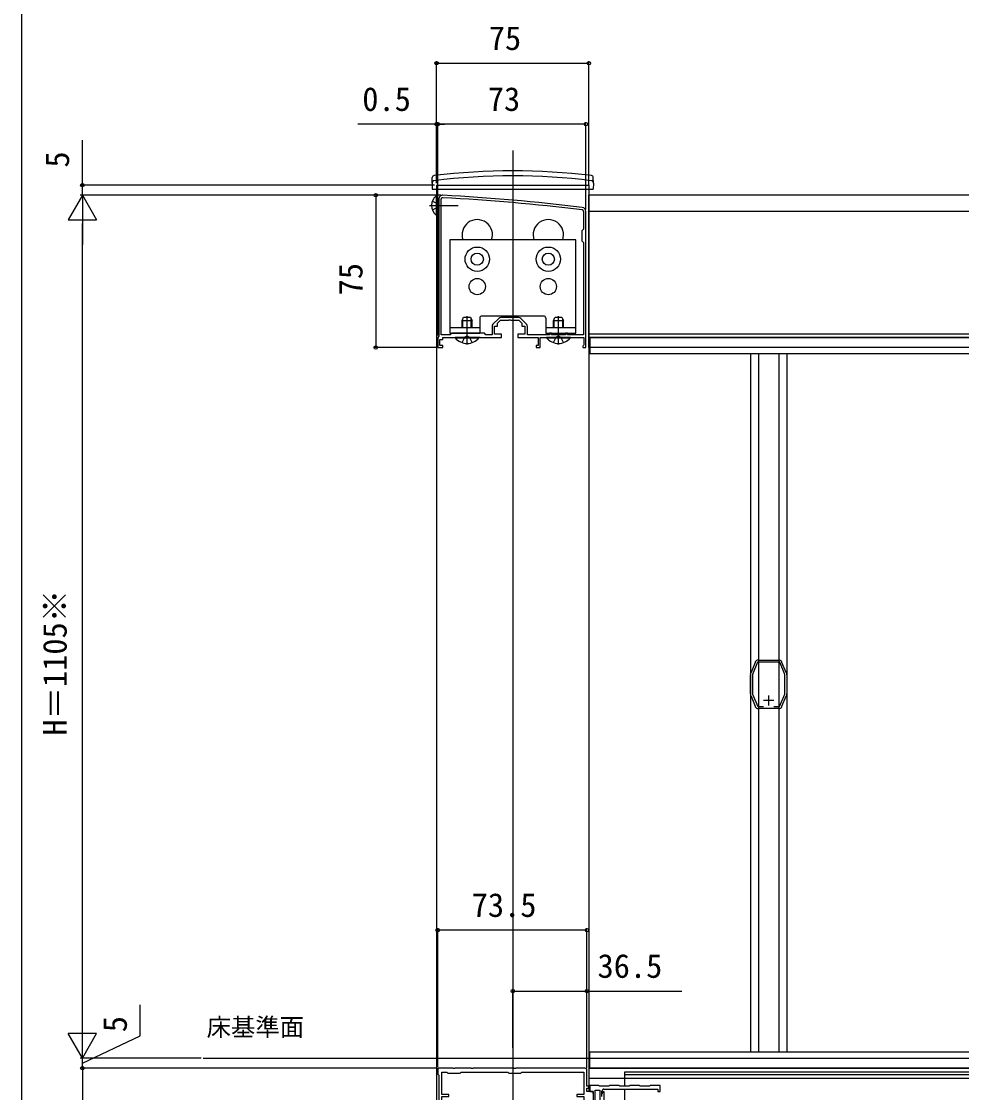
# Model space of a CAD drawing. Units: millimetres, scale not verified. Extents: x -700 to 700, y -1044 to 1038.
# Drawn here: x -700 to -237, y -523 to 5 of the extents above; entities that cross this region are included whole.
import ezdxf
from ezdxf.enums import TextEntityAlignment as Align

# ---------------------------------------------------------------- set-up
doc = ezdxf.new("R2010")
doc.units = ezdxf.units.MM
doc.header["$LTSCALE"] = 6
for name, color, linetype in [('0-1_USER1', 3, 'Continuous'), ('0-2_YKK_11', 7, 'Continuous'), ('0-3_YKK_11E', 7, 'Continuous'), ('0-4_YKK_12', 2, 'Continuous'), ('0-5_YKK_13', 4, 'Continuous'), ('0-6_YKK_D', 6, 'Continuous'), ('0-7_YKK_ZWAK', 7, 'Continuous')]:
    doc.layers.add(name, color=color, linetype=linetype)
doc.styles.add('ＭＳ ゴシック', font='')
doc.styles.get('ＭＳ ゴシック').set_extended_font_data('MS Gothic')

msp = doc.modelspace()

# ---------------------------------------------------------------- linework, layer by layer
at = {"layer": '0-2_YKK_11'}
for p, q in [((-493.3, -149.5), (-493.3, -82.7)), ((-464.936, -141.439), (-467.761, -144.264)), ((-455.124, -141), (-463.876, -141)), ((-451.239, -144.264), (-454.064, -141.439))]:
    msp.add_line(p, q, dxfattribs=at)
for points in [[(-494.5, -82.7), (-494.5, -150.2), (-495, -150.7), (-495, -155.7), (-492.5, -155.7), (-492.5, -154.7), (-494, -154.7), (-494, -151.7), (-492.5, -151.7), (-492.5, -150.7), (-485.958, -150.7), (-485.775, -150.58), (-485.225, -150.58), (-485.042, -150.7), (-480.958, -150.7), (-480.775, -150.58), (-480.225, -150.58), (-480.042, -150.7), (-474.958, -150.7), (-474.775, -150.58), (-474.225, -150.58), (-474.042, -150.7), (-463.5, -150.7), (-463.5, -149.2), (-467, -149.2), (-467, -145.2), (-465.5, -145.2), (-465.5, -143.7), (-464, -142.2), (-459.958, -142.2), (-459.775, -142.08), (-459.225, -142.08), (-459.042, -142.2), (-455, -142.2), (-453.5, -143.7), (-453.5, -145.2), (-452, -145.2), (-452, -149.2), (-455.5, -149.2), (-455.5, -150.7)], [(-455.5, -150.7), (-445.5, -150.7), (-445.5, -154.7), (-446.5, -154.7), (-446.5, -155.7), (-444.5, -155.7), (-444.5, -150.7), (-435.958, -150.7), (-435.775, -150.58), (-435.225, -150.58), (-435.042, -150.7), (-423, -150.7), (-423, -154.408), (-423.25, -154.704), (-423.5, -155), (-423.5, -155.7), (-422, -155.7), (-422, -88.7)], [(-423.2, -88.7), (-423.2, -97.4), (-424, -98.2), (-424, -103.2), (-423.2, -104), (-423.2, -149.5), (-431.1, -149.5), (-431.1, -148.7), (-432, -148.7), (-432, -149.5), (-439, -149.5), (-439, -148.7), (-439.9, -148.7), (-439.9, -149.5), (-450.8, -149.5), (-450.8, -145.324)], [(-468.2, -145.324), (-468.2, -149.5), (-471.2, -149.5), (-472, -148.7), (-488, -148.7), (-488.8, -149.5), (-493.3, -149.5)], [(-422.5, -510.7), (-456.542, -510.7), (-456.725, -510.82), (-457.275, -510.82), (-457.458, -510.7), (-477.542, -510.7), (-477.725, -510.82), (-478.275, -510.82), (-478.458, -510.7), (-486.542, -510.7), (-486.725, -510.82), (-487.275, -510.82), (-487.458, -510.7), (-495, -510.7), (-495, -513.7), (-494.5, -514.2)], [(-418.5, -523.2), (-418.5, -522.2), (-421.5, -522.2), (-421.5, -520.5), (-420.5, -520.5), (-420.5, -519.5), (-421.5, -519.5), (-421.5, -511.7)], [(-494.5, -514.2), (-494.5, -655.7), (-489.5, -655.7), (-489.5, -653.7), (-492.5, -653.7), (-492.5, -563.2), (-421.5, -563.2), (-421.5, -558.7)], [(-413.1, -521), (-386.5, -521), (-386.5, -522.2), (-385.5, -522.2), (-385.5, -519.2), (-390.35, -519.2), (-390.65, -519.5), (-395.35, -519.5), (-395.65, -519.2), (-400.35, -519.2), (-400.65, -519.5), (-405.35, -519.5), (-405.65, -519.2), (-410.35, -519.2), (-410.65, -519.5), (-415.35, -519.5), (-415.65, -519.2), (-420, -519.2), (-420, -522.2), (-418.5, -522.2), (-418.5, -527.624)], [(-417.5, -528.1), (-417.5, -521.5), (-415.1, -521.5), (-415.1, -528.2)], [(-413, -529.4), (-413, -522.27), (-413.445, -522.151), (-414.2, -523.459)], [(-414.1, -524.7), (-414.1, -522)]]:
    msp.add_lwpolyline(points, dxfattribs=at)
msp.add_lwpolyline([(-423, -561.7), (-493, -561.7), (-493, -524.7), (-489.5, -524.7), (-489.5, -523.7), (-493, -523.7), (-493, -512.7), (-490.5, -512.7), (-490, -513.2), (-484, -513.2), (-483.5, -512.7), (-460.5, -512.7), (-460, -513.2), (-454, -513.2), (-453.5, -512.7), (-423, -512.7), (-423, -523.7), (-426.5, -523.7), (-426.5, -524.7), (-423, -524.7)], close=True, dxfattribs=at)
for centre, radius, start, end in [((-492.5, -82.7), 2, 86.9684, 180.00001), ((-492.5, -82.7), 0.8, 86.96839, 180.00001), ((-545.281, -1079.299), 998.796, 83.01993, 86.96841), ((-545.281, -1079.299), 999.996, 83.01993, 86.96841), ((-424, -88.7), 0.8, 0.00001, 83.01993), ((-424, -88.7), 2, 0.00001, 83.01993), ((-463.876, -142.5), 1.5, 90.00002, 135.00001), ((-455.124, -142.5), 1.5, 44.99999, 89.99998), ((-466.7, -145.324), 1.5, 134.99999, 179.99998), ((-452.3, -145.324), 1.5, 0.00002, 45.00001), ((-422.5, -511.7), 1, 0.00001, 89.99999), ((-413.1, -522), 1, 90.00001, 179.99999)]:
    msp.add_arc(centre, radius, start, end, dxfattribs=at)
at = {"layer": '0-3_YKK_11E'}
for p, q in [((-332, -327.1), (-332, -332.1)), ((-329.5, -329.6), (-334.5, -329.6))]:
    msp.add_line(p, q, dxfattribs=at)
for points in [[(-340.883, -316.301), (-340.683, -315.824), (-340.585, -315.721), (-340.488, -315.619), (-338.409, -310.675), (-338.403, -310.538), (-338.388, -310.383)], [(-329.41, -332.6), (-326.598, -332.6), (-324, -326.418), (-324, -316.782), (-326.556, -310.7), (-337.444, -310.7), (-340, -316.781), (-340, -326.418), (-337.402, -332.6), (-334.59, -332.6)], [(-337.22, -309.608), (-337.072, -309.653), (-336.943, -309.7)], [(-336.943, -309.7), (-327.057, -309.7), (-326.929, -309.653), (-326.78, -309.608)], [(-325.613, -310.383), (-325.597, -310.538), (-325.591, -310.675), (-323.512, -315.619), (-323.415, -315.721), (-323.317, -315.824), (-323.117, -316.301)], [(-341, -326.318), (-341, -325.8), (-340.95, -325.668), (-340.9, -325.535), (-340.9, -317.665), (-340.95, -317.532), (-341, -317.4), (-341, -316.882)], [(-323, -316.882), (-323, -317.4), (-323.05, -317.532), (-323.1, -317.665), (-323.1, -325.535), (-323.05, -325.668), (-323, -325.8), (-323, -326.318)], [(-338.388, -332.817), (-338.403, -332.662), (-338.409, -332.525), (-340.488, -327.581), (-340.585, -327.479), (-340.683, -327.376), (-340.883, -326.899)], [(-323.117, -326.899), (-323.317, -327.376), (-323.415, -327.479), (-323.512, -327.581), (-325.591, -332.525), (-325.597, -332.662), (-325.612, -332.817)], [(-326.78, -333.593), (-326.929, -333.547), (-327.057, -333.5), (-336.943, -333.5), (-337.071, -333.547), (-337.22, -333.593)]]:
    msp.add_lwpolyline(points, dxfattribs=at)
for centre, start, end in [((-337.07, -311.1), 95.73925, 151.44438), ((-326.93, -311.1), 28.55565, 84.26079), ((-339.5, -316.882), 157.21255, 180.00006), ((-324.5, -316.882), 359.99998, 22.78771), ((-339.5, -326.318), 180, 202.78773), ((-324.5, -326.318), 337.21234, 0.00008), ((-337.07, -332.1), 208.55592, 264.26083), ((-326.93, -332.1), 275.73914, 331.44347)]:
    msp.add_arc(centre, 1.5, start, end, dxfattribs=at)
at = {"layer": '0-4_YKK_12'}
for p, q in [((-458, -58.7), (-458, -1005.7)), ((-495.5, -75.7), (-495.5, -77.7)), ((-495.5, -75.7), (-420.5, -75.7)), ((-495.5, -77.7), (-495.5, -534.2)), ((-420.5, -75.7), (-420.5, -77.7)), ((-420.5, -77.7), (-420.5, -522.2)), ((-420.5, -155.703), (-420.5, -80.703)), ((504.5, -80.703), (-420.5, -80.703)), ((504.5, -88.703), (-420.5, -88.703)), ((504.5, -149.203), (-420.5, -149.203)), ((504.5, -150.703), (-420.5, -150.703)), ((-420, -150.7), (-9.5, -150.7)), ((504.5, -155.703), (-420.5, -155.703)), ((-420, -158.7), (-9.5, -158.7)), ((-341, -158.7), (-341, -502.7)), ((-336.943, -158.7), (-336.943, -502.7)), ((-327.057, -158.7), (-327.057, -502.7)), ((-323, -158.7), (-323, -502.7)), ((-610.5, -505.7), (579.5, -505.7)), ((-420, -502.7), (26.5, -502.7)), ((-420, -510.7), (-420, -502.7)), ((504.5, -510.7), (-420.5, -510.7)), ((-420.5, -510.7), (-420.5, -516.7)), ((-420, -510.7), (26.5, -510.7)), ((504.5, -515.7), (-420.5, -515.7)), ((487, -512.7), (-403, -512.7)), ((-403, -512.7), (-403, -519.5)), ((487, -513.9), (-403, -513.9)), ((-403, -521), (-403, -555.7))]:
    msp.add_line(p, q, dxfattribs=at)
msp.add_lwpolyline([(-420, -150.7), (-420, -155.7), (-420, -158.7)], dxfattribs=at)
for centre in [(-475.5, -100.2), (-440.5, -100.2)]:
    msp.add_arc(centre, 7.5, 340.52879, 199.47121, dxfattribs=at)
at = {"layer": '0-5_YKK_13'}
for p, q in [((-497.7, -74.7), (-497.653, -72.033)), ((-418.3, -74.7), (-418.347, -72.033)), ((-497.7, -74.7), (-497.648, -77.7)), ((-497.648, -77.7), (-418.352, -77.7)), ((-418.3, -74.7), (-418.352, -77.7)), ((-497.609, -83.55), (-495.593, -84.555)), ((-495.727, -80.95), (-495.5, -80.95)), ((-495.727, -80.95), (-495.727, -90.45)), ((-495.5, -80.95), (-495.5, -90.45)), ((-499, -85.7), (-484.946, -85.7)), ((-497.609, -87.85), (-495.593, -86.845)), ((-495.593, -84.555), (-494.984, -85.7)), ((-495.593, -86.845), (-494.984, -85.7)), ((-495.727, -90.45), (-495.5, -90.45)), ((-483, -142.4), (-482.2, -140.7)), ((-483, -145.8), (-483, -142.4)), ((-483, -142.4), (-478, -142.4)), ((-482.567, -145.8), (-482.567, -141.48)), ((-482.2, -140.7), (-478.8, -140.7)), ((-480.5, -154.2), (-480.5, -140.2)), ((-478.8, -140.7), (-478, -142.4)), ((-478.433, -145.8), (-478.433, -141.48)), ((-478, -145.8), (-478, -142.4)), ((-474.25, -141.2), (-474.25, -148.7)), ((-442.75, -140.2), (-473.25, -140.2)), ((-438, -142.4), (-437.2, -140.7)), ((-438, -145.8), (-438, -142.4)), ((-438, -142.4), (-433, -142.4)), ((-437.567, -145.8), (-437.567, -141.48)), ((-437.2, -140.7), (-433.8, -140.7)), ((-435.5, -154.2), (-435.5, -140.2)), ((-433.8, -140.7), (-433, -142.4)), ((-433.433, -145.8), (-433.433, -141.48)), ((-433, -145.8), (-433, -142.4)), ((-489, -145.8), (-474.25, -145.8)), ((-441.75, -145.8), (-427, -145.8)), ((-474.6, -150.7), (-486.4, -150.7)), ((-486.4, -150.948), (-486.4, -150.7)), ((-486.4, -150.948), (-474.6, -150.948)), ((-483, -153.283), (-481.645, -150.565)), ((-480.5, -149.956), (-481.645, -150.565)), ((-480.5, -149.956), (-479.355, -150.565)), ((-478, -153.283), (-479.355, -150.565)), ((-474.6, -150.948), (-474.6, -150.7)), ((-429.6, -150.7), (-441.4, -150.7)), ((-441.4, -150.948), (-441.4, -150.7)), ((-441.4, -150.948), (-429.6, -150.948)), ((-438, -149.5), (-438, -148.7)), ((-438, -153.283), (-436.645, -150.565)), ((-437.567, -149.5), (-437.567, -148.7)), ((-435.5, -149.956), (-436.645, -150.565)), ((-435.5, -149.956), (-434.355, -150.565)), ((-433, -153.283), (-434.355, -150.565)), ((-433.433, -149.5), (-433.433, -148.7)), ((-433, -149.5), (-433, -148.7)), ((-429.6, -150.948), (-429.6, -150.7))]:
    msp.add_line(p, q, dxfattribs=at)
for points in [[(-427, -148.7), (-427, -102.7), (-489, -102.7), (-489, -148.7), (-474.25, -148.7)], [(-441.75, -141.2), (-441.75, -148.7), (-427, -148.7)]]:
    msp.add_lwpolyline(points, dxfattribs=at)
for centre, radius in [((-475.5, -112.2), 6), ((-475.5, -112.2), 3), ((-440.5, -112.2), 6), ((-440.5, -112.2), 3), ((-475.5, -125.7), 4), ((-440.5, -125.7), 4)]:
    msp.add_circle(centre, radius, dxfattribs=at)
for centre, radius, start, end in [((-496.697, -74.547), 1, 97.02227, 179), ((-496.654, -72.051), 1, 96.9597, 179), ((-458, -388.7), 317.528, 82.97773, 97.02227), ((-458, -388.7), 320, 83.0403, 96.9597), ((-419.346, -72.051), 1, 1, 83.0403), ((-419.303, -74.547), 1, 1, 82.97773), ((-491.9, -85.7), 6.1, 128.85935, 231.14065), ((-473.25, -141.2), 1, 90, 180), ((-442.75, -141.2), 1, 0, 90), ((-480.5, -146), 7.7, 219.98312, 320.01688), ((-435.5, -146), 7.7, 219.98312, 320.01688)]:
    msp.add_arc(centre, radius, start, end, dxfattribs=at)
at = {"layer": '0-6_YKK_D'}
for p, q in [((-495.5, -74.7), (-495.5, -14.7)), ((-495.5, -15.7), (-420.5, -15.7)), ((-420.5, -75.7), (-420.5, -14.7)), ((-495.5, -45.7), (-534.3, -45.7)), ((-495.5, -74.7), (-495.5, -44.7)), ((-495, -45.7), (-495.5, -45.7)), ((-495, -149.824), (-495, -44.7)), ((-495, -149.824), (-495, -44.7)), ((-422, -45.7), (-495, -45.7)), ((-495, -45.7), (-491.6, -45.7)), ((-422, -87.7), (-422, -44.7)), ((-670, -75.7), (-670, -53.627)), ((-496.5, -75.7), (-671, -75.7)), ((-670, -80.7), (-670, -75.7)), ((-670, -80.7), (-677, -92.824)), ((-493.5, -80.7), (-671, -80.7)), ((-493.5, -80.7), (-671, -80.7)), ((-670, -80.7), (-670, -84.1)), ((-670, -80.7), (-663, -92.824)), ((-670, -80.7), (-670, -104.949)), ((-493.5, -80.7), (-526.5, -80.7)), ((-525.5, -80.7), (-525.5, -155.7)), ((-677, -92.824), (-663, -92.824)), ((-670, -491.7), (-670, -94.7)), ((-495.7, -155.7), (-526.5, -155.7)), ((-495, -510), (-495, -441.7)), ((-421.5, -442.7), (-495, -442.7)), ((-421.5, -510.7), (-421.5, -441.7)), ((-458, -500.7), (-458, -471.7)), ((-421.5, -510.7), (-421.5, -471.7)), ((-670, -505.7), (-670, -481.451)), ((-670, -505.7), (-677, -493.576)), ((-663, -493.576), (-677, -493.576)), ((-670, -505.7), (-663, -493.576)), ((-612.5, -505.7), (-671, -505.7)), ((-611.5, -505.7), (-671, -505.7)), ((-670, -505.7), (-670, -502.3)), ((-670, -510.7), (-670, -505.7)), ((-670, -510.7), (-670, -505.7)), ((-495.7, -510.7), (-671, -510.7)), ((-495.7, -510.7), (-671, -510.7)), ((-670, -510.7), (-670, -655.7)), ((-670, -510.7), (-670, -514.1))]:
    msp.add_line(p, q, dxfattribs=at)
for points in [[(-458, -472.7), (-421.5, -472.7), (-374.827, -472.7)], [(-670, -508.2), (-641.553, -494.798), (-641.553, -479.526)]]:
    msp.add_lwpolyline(points, dxfattribs=at)
for centre in [(-495.5, -15.7), (-420.5, -15.7), (-495.5, -45.7), (-495, -45.7), (-495, -45.7), (-422, -45.7), (-670, -75.7), (-525.5, -80.7), (-525.5, -155.7), (-495, -442.7), (-421.5, -442.7), (-458, -472.7), (-421.5, -472.7), (-670, -510.7), (-670, -510.7)]:
    msp.add_circle(centre, 0.85, dxfattribs=at)
at = {"layer": '0-7_YKK_ZWAK'}
msp.add_line((-700, 996.3), (-700, -1043.7), dxfattribs=at)

# ---------------------------------------------------------------- texts
at = {"layer": '0-1_USER1', "style": 'ＭＳ ゴシック'}
msp.add_text('床基準面', height=8.798, dxfattribs=at).set_placement((-608.783, -497.48), align=Align.BOTTOM_LEFT)
at = {"layer": '0-6_YKK_D', "style": 'ＭＳ ゴシック'}
for s, p in [('75', (-469.818, -12.7)), ('0.5', (-532.118, -42.7)), ('73', (-470.318, -42.7)), ('73.5', (-478.25, -439.7)), ('36.5', (-416.282, -469.7))]:
    msp.add_text(s, height=11.73, dxfattribs=at).set_placement(p, align=Align.BOTTOM_LEFT)
for s, p in [('5', (-673, -67.082)), ('75', (-528.5, -130.018)), ('H＝1105※', (-674.182, -346.927)), ('5', (-644.553, -492.98))]:
    msp.add_text(s, height=11.73, rotation=90, dxfattribs=at).set_placement(p, align=Align.BOTTOM_LEFT)

doc.saveas('drawing.dxf')
